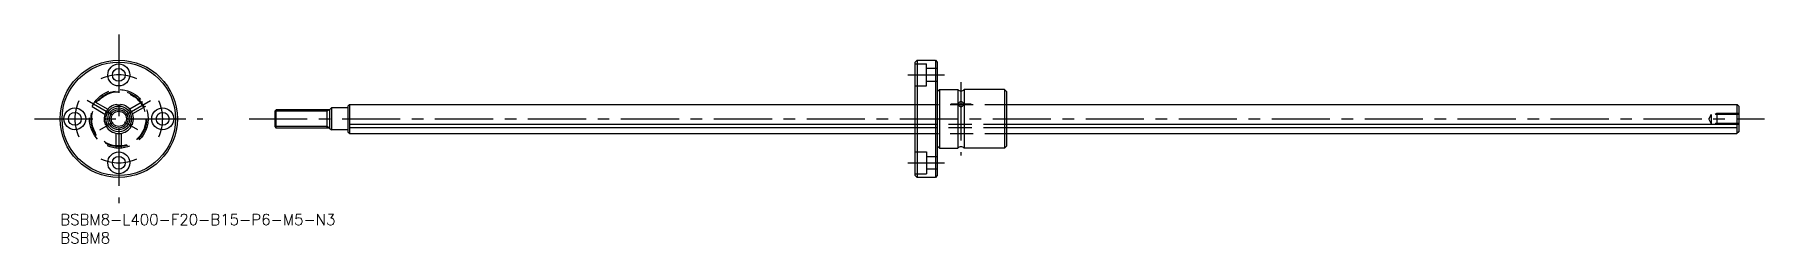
# Model space of a CAD drawing. Extents: x -7 to 466, y -8 to 49.
import ezdxf

# ---------------------------------------------------------------- set-up
doc = ezdxf.new("R2010")
doc.units = 0
doc.header["$LTSCALE"] = 0.5
doc.linetypes.add('CENTER', pattern=[50.8, 31.75, -6.35, 6.35, -6.35])
doc.linetypes.add('DASHED', pattern=[19.05, 12.7, -6.35])
for name, color, linetype in [('MSM_CENTER', 1, 'CENTER'), ('MSM_CONTINUOUS', 7, 'CONTINUOUS'), ('MSM_DASHED', 4, 'DASHED'), ('MSM_NARROW', 5, 'CONTINUOUS'), ('MSM_PART_NUMBER', 7, 'CONTINUOUS')]:
    doc.layers.add(name, color=color, linetype=linetype)
doc.styles.get("Standard").update_dxf_attribs({"font": 'txt.shx', "height": 3, "bigfont": 'bigfont.shx'})

# ---------------------------------------------------------------- blocks, each defined once
blk = doc.blocks.new('*U2')
at = {"layer": 'MSM_PART_NUMBER'}
blk.add_text('BSBM8-L400-F20-B15-P6-M5-N3', height=3, dxfattribs=at).set_placement((0, -3))
blk = doc.blocks.new('*U3')
at = {"layer": 'MSM_PART_NUMBER'}
blk.add_text('BSBM8', height=3, dxfattribs=at).set_placement((0, -8))

msp = doc.modelspace()

# ---------------------------------------------------------------- linework, layer by layer
at = {"layer": 'MSM_CENTER'}
for p, q in [((16, 49), (16, 3)), ((231.59, 38), (241.59, 38)), ((246.09, 36), (246.09, 16)), ((14.27, 27), (7.34, 31)), ((17.73, 27.01), (24.64, 31.03)), ((248.84, 30.02), (243.34, 30.02)), ((-7, 26), (39, 26)), ((10.8, 23), (14.44, 25.1)), ((21.2, 23), (17.56, 25.1)), ((51.59, 26), (465.59, 26)), ((231.59, 14), (241.59, 14))]:
    msp.add_line(p, q, dxfattribs=at)
for start, end in [(65.9506, 114.0494), (155.9506, 204.0494), (335.9506, 24.0494), (245.9506, 294.0494)]:
    msp.add_arc((16, 26), 12, start, end, dxfattribs=at)
at = {"layer": 'MSM_CONTINUOUS'}
for p, q in [((233.59, 41.5), (234.09, 42)), ((233.59, 10.5), (233.59, 41.5)), ((234.09, 42), (234.09, 10)), ((234.09, 42), (239.09, 42)), ((239.09, 42), (239.09, 10)), ((239.09, 42), (239.59, 41.5)), ((239.59, 41.5), (239.59, 10.5)), ((239.59, 41.5), (239.59, 10.5)), ((240.19, 34), (239.59, 33.4)), ((240.19, 34), (240.19, 18)), ((240.19, 34), (245.19, 34)), ((245.19, 34), (245.19, 18)), ((257.99, 34), (246.99, 34)), ((246.99, 34), (246.99, 18)), ((257.99, 34), (257.99, 18)), ((258.59, 33.4), (257.99, 34)), ((258.59, 18.6), (258.59, 33.4)), ((58.59, 28.07), (59.03, 28.5)), ((73.59, 28.5), (59.03, 28.5)), ((59.03, 23.5), (59.03, 28.5)), ((72.84, 28.5), (72.84, 23.5)), ((74.09, 29), (73.59, 28.5)), ((73.59, 28.5), (73.59, 23.5)), ((74.09, 29), (74.09, 23)), ((78.59, 29), (74.09, 29)), ((78.59, 29.5), (79.06, 29.96)), ((78.59, 29.5), (78.59, 22.5)), ((79.06, 29.96), (233.59, 29.96)), ((79.09, 22), (79.09, 29.96)), ((258.59, 29.96), (458.13, 29.96)), ((458.09, 29.96), (458.09, 22)), ((458.59, 29.5), (458.13, 29.96)), ((458.59, 29.5), (458.59, 22.5)), ((58.59, 28.07), (58.59, 23.93)), ((58.59, 23.93), (59.03, 23.5)), ((233.59, 24.49), (79.09, 24.49)), ((458.09, 24.49), (258.59, 24.49)), ((73.59, 23.5), (59.03, 23.5)), ((73.59, 23.5), (74.09, 23)), ((78.59, 23), (74.09, 23)), ((78.59, 22.5), (79.09, 22)), ((233.59, 23.55), (79.09, 23.55)), ((79.09, 22), (233.59, 22)), ((458.09, 23.55), (258.59, 23.55)), ((258.59, 22), (458.09, 22)), ((458.59, 22.5), (458.09, 22)), ((239.59, 18.6), (240.19, 18)), ((240.19, 18), (245.19, 18)), ((257.99, 18), (246.99, 18)), ((258.59, 18.6), (257.99, 18)), ((233.59, 10.5), (234.09, 10)), ((239.09, 10), (234.09, 10)), ((239.59, 10.5), (239.09, 10))]:
    msp.add_line(p, q, dxfattribs=at)
for centre, radius in [((16, 26), 16), ((16, 26), 15.5), ((16, 38), 3), ((16, 38), 1.75), ((4, 26), 3), ((16, 26), 3.5), ((16, 26), 3), ((16, 26), 2.5), ((28, 26), 3), ((4, 26), 1.75), ((28, 26), 1.75), ((16, 14), 3), ((16, 14), 1.75)]:
    msp.add_circle(centre, radius, dxfattribs=at)
for centre, radius, start, end in [((246.09, 34.81), 1.21, 222.075, 317.925), ((16, 26), 4, 97.8517, 202.1483), ((16, 30.8), 1, 236.8771, 303.1229), ((16, 26), 4, 337.8517, 82.1483), ((245.91, 30.02), 0.567, 136.5631, 223.4842), ((246.06, 29.89), 0.763, 104.0418, 137.12), ((246.06, 30.15), 0.763, 222.9228, 256.0099), ((246.09, 29.78), 0.871, 75.4159, 104.6565), ((246.09, 30.25), 0.875, 255.4695, 284.5541), ((246.13, 29.89), 0.763, 42.9036, 75.9819), ((246.13, 30.15), 0.763, 284.0137, 317.1008), ((246.28, 30.02), 0.567, 316.5395, 43.4605), ((11.84, 23.6), 1, 356.8771, 63.1229), ((20.16, 23.6), 1, 116.8771, 183.1229), ((16, 26), 4, 217.8517, 322.1483), ((246.09, 17.19), 1.21, 42.075, 137.925)]:
    msp.add_arc(centre, radius, start, end, dxfattribs=at)
at = {"layer": 'MSM_DASHED'}
for p, q in [((233.59, 41), (236.69, 41)), ((236.69, 35), (236.69, 41)), ((239.59, 39.75), (236.69, 39.75)), ((233.59, 35), (236.69, 35)), ((236.69, 36.25), (239.59, 36.25)), ((8.73, 29.33), (12.22, 27.32)), ((9.48, 30.63), (12.97, 28.61)), ((22.51, 30.66), (19.02, 28.62)), ((23.26, 29.36), (19.77, 27.33)), ((233.59, 29.96), (258.59, 29.96)), ((258.59, 24.49), (233.59, 24.49)), ((451.09, 27.23), (450.38, 26)), ((451.09, 24.77), (450.38, 26)), ((458.59, 27.23), (451.09, 27.23)), ((451.09, 27.23), (451.09, 24.77)), ((458.59, 24.77), (451.09, 24.77)), ((452.59, 27.5), (452.13, 27.23)), ((452.59, 24.5), (452.13, 24.77)), ((458.59, 27.5), (452.59, 27.5)), ((452.59, 27.5), (452.59, 24.5)), ((458.59, 24.5), (452.59, 24.5)), ((15.25, 18.04), (15.25, 22.07)), ((16.75, 18.04), (16.75, 22.07)), ((258.59, 23.55), (233.59, 23.55)), ((233.59, 22), (258.59, 22)), ((233.59, 17), (236.69, 17)), ((236.69, 17), (236.69, 11)), ((236.69, 15.75), (239.59, 15.75)), ((233.59, 11), (236.69, 11)), ((239.59, 12.25), (236.69, 12.25))]:
    msp.add_line(p, q, dxfattribs=at)
for radius in [8, 7.6, 7.4]:
    msp.add_circle((16, 26), radius, dxfattribs=at)
at = {"layer": 'MSM_NARROW'}
for p, q in [((73.59, 28.5), (72.84, 28.07)), ((72.84, 28.07), (58.59, 28.07)), ((72.84, 23.93), (58.59, 23.93)), ((73.59, 23.5), (72.84, 23.93))]:
    msp.add_line(p, q, dxfattribs=at)
msp.add_circle((16, 26), 2.07, dxfattribs=at)

# ---------------------------------------------------------------- block references
at = {"layer": 'MSM_CONTINUOUS'}
for name in ['*U2', '*U3']:
    msp.add_blockref(name, (0, 0), dxfattribs=at)

doc.saveas('drawing.dxf')
